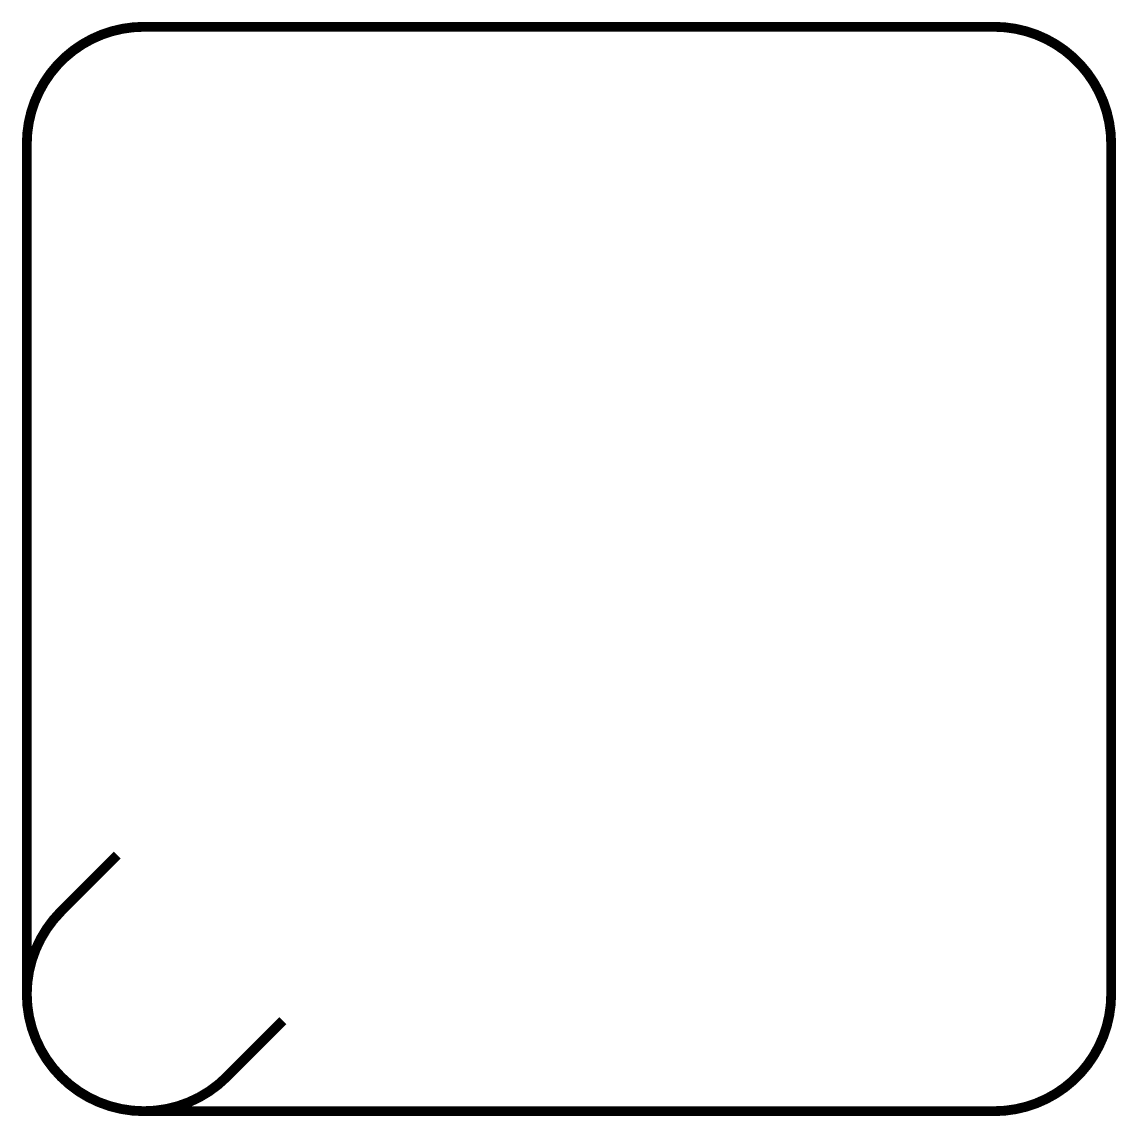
# Paper-space layout 'Layout1' of a CAD drawing. Extents: x 13640 to 14530, y 9415 to 10305.
import ezdxf

# ---------------------------------------------------------------- set-up
doc = ezdxf.new("R2010")
doc.units = 0
doc.header["$LTSCALE"] = 200
doc.layers.add('REBAR', color=2, linetype='CONTINUOUS')

psp = doc.layouts.get("Layout1")

# ---------------------------------------------------------------- linework, layer by layer
at = {"layer": 'REBAR', "color": 0, "const_width": 8}
psp.add_lwpolyline([(13852.55, 9492.83), (13806.85, 9447.13, -0.668178), (13644.25, 9514.48), (13644.25, 10205.88, -0.414214), (13739.5, 10301.13), (14430.9, 10301.13, -0.414214), (14526.15, 10205.88), (14526.15, 9514.48, -0.414214), (14430.9, 9419.23), (13739.5, 9419.23, -0.668178), (13672.15, 9581.83), (13717.85, 9627.53)], format="xyb", dxfattribs=at)

doc.saveas('drawing.dxf')
